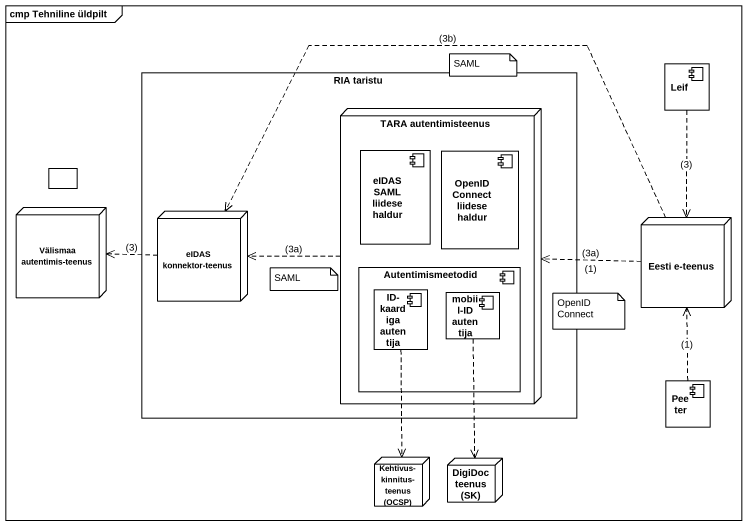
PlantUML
@startuml
mainframe cmp Tehniline üldpilt
rectangle "RIA taristu" as RIA_taristu {
  node "TARA autentimisteenus" as TARA_autentimisteenus {
    component "eIDAS SAML liidese haldur" as eIDAS_SAML_liidese_haldur
    component "OpenID Connect liidese haldur" as OpenID_Connect_liidese
    component Autentimismeetodid {
      component "ID-kaardiga autentija" as ID_kaardiga_autentija
      component "mobiil-ID autentija" as mobiil_ID_autentija
    }
  }
  node "eIDAS konnektor-teenus" as eIDAS_konnektor_teenus
}
component Leif
rectangle " " as rectangle1
node "Välismaa autentimis-teenus" as Välismaa_autentimis_teenus
node "Eesti e-teenus" as Eesti_e_teenus
component Peeter
node "Kehtivus- kinnitus- teenus (OCSP)" as Kehtivus_kinnitus_teenus
node "DigiDoc teenus (SK)" as DigiDoc_teenus_SK
Leif ..> Eesti_e_teenus : (3)
TARA_autentimisteenus .left.> eIDAS_konnektor_teenus : (3a)
eIDAS_konnektor_teenus .left.> Välismaa_autentimis_teenus : (3)
Eesti_e_teenus .left.> TARA_autentimisteenus : (3a)
Eesti_e_teenus .left.> TARA_autentimisteenus : (1)
Eesti_e_teenus .left.> eIDAS_konnektor_teenus : (3b)
ID_kaardiga_autentija ..> Kehtivus_kinnitus_teenus
mobiil_ID_autentija ..> DigiDoc_teenus_SK
Peeter .up.> Eesti_e_teenus : (1)
note as N1
  SAML
end note
note as N2
  SAML
end note
note as N3
  OpenID Connect
end note
@enduml
